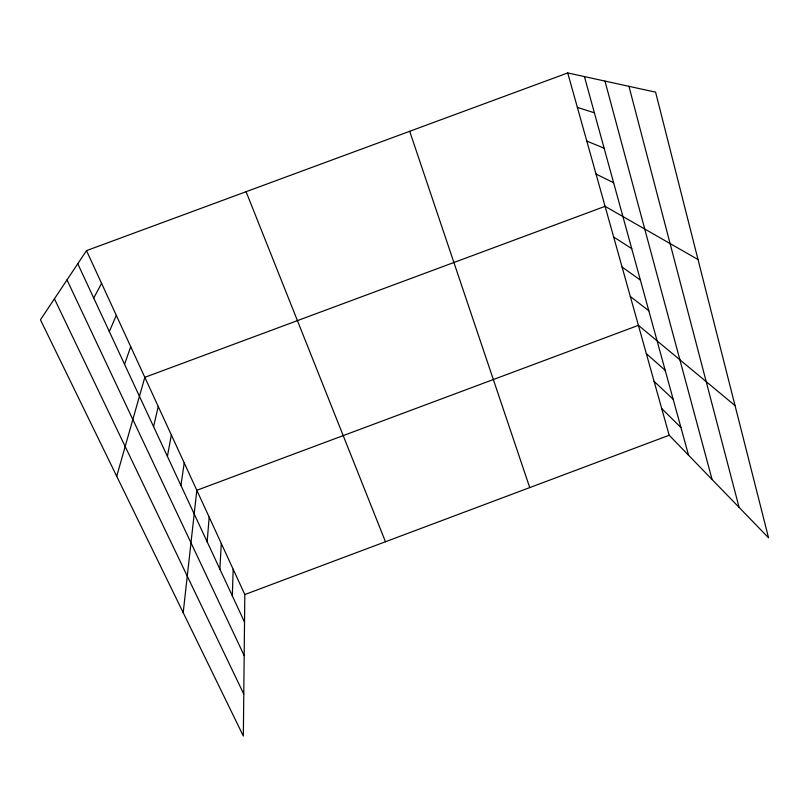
<?xml version="1.0" encoding="UTF-8"?>
<svg xmlns="http://www.w3.org/2000/svg" width="809" height="809" viewBox="0 0 809 809"><rect width="100%" height="100%" fill="white"/><g stroke="black" fill="none" stroke-linecap="round" stroke-linejoin="round"><path stroke-width="1.21" d="M86.512 250.628L244.814 594.544L243.337 736.059L40.45 319.788L86.512 250.628L567.726 72.941L655.593 92.155L768.55 537.803L669.185 435.252L567.726 72.941M232.325 595.889L233.164 569.243M219.876 569.142L221.292 543.436M207.165 541.828L209.177 517.123M183.198 612.676L196.83 490.284L638.412 325.349L735.037 405.592M180.943 485.461L184.219 462.9M167.402 456.377L171.356 434.959M153.579 426.656L158.23 406.442M116.718 476.268L144.831 377.318L605.081 206.335L698.015 259.537M124.556 364.283L130.724 346.677M109.316 331.548L116.314 315.368M93.723 298.046L101.58 283.352M244.814 594.544L669.185 435.252M577.373 107.395L594.382 112.795M586.808 141.09L604.111 148.178M596.041 174.066L613.616 182.753M613.667 237.007L631.738 248.636M622.081 267.051L640.374 280.045M630.322 296.498L648.828 310.787M646.33 353.644L665.22 370.36M654.097 381.373L673.159 399.242M661.711 408.575L680.935 427.526M54.425 298.804L243.772 694.082M67.005 279.914L244.176 655.583M77.765 263.754L244.53 622.111M246.088 191.703L385.468 541.747M409.698 131.291L529.743 487.594M584.422 76.592L688.56 455.255M604.97 81.082L712.082 479.525M628.967 86.33L739.102 507.415"/></g></svg>
